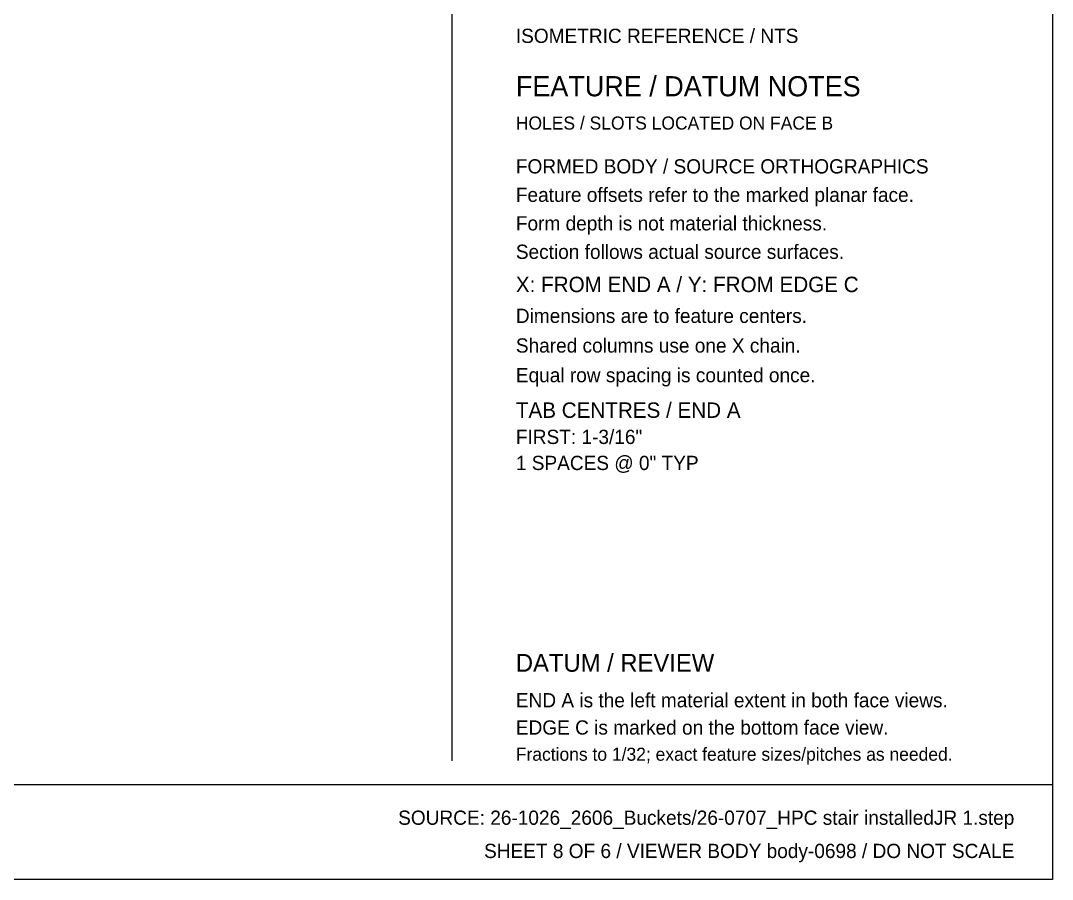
# Model space of a CAD drawing. Header units: inches. Extents: x 0.5 to 33.5, y 0.5 to 21.5.
# Drawn here: x 21.46 to 33.53, y 0.47 to 10.53 of the extents above; entities that cross this region are included whole.
import ezdxf
from ezdxf.enums import TextEntityAlignment as Align

# ---------------------------------------------------------------- set-up
doc = ezdxf.new("R2010")
doc.units = ezdxf.units.IN
doc.header["$MEASUREMENT"] = 0

msp = doc.modelspace()

# ---------------------------------------------------------------- linework, layer by layer
at = {"layer": 'OUTLINE'}
for p, q in [((33.528, 21.528), (33.528, 0.472)), ((26.5, 18.875), (26.5, 1.861)), ((0.472, 1.583), (33.528, 1.583)), ((33.528, 0.472), (0.472, 0.472))]:
    msp.add_line(p, q, dxfattribs=at)

# ---------------------------------------------------------------- texts
at = {"layer": 'ANNOTATION'}
for s, height, p in [('ISOMETRIC REFERENCE / NTS', 0.16667, (27.25, 10.264)), ('FEATURE / DATUM NOTES', 0.23611, (27.25, 9.639)), ('HOLES / SLOTS LOCATED ON FACE B', 0.15278, (27.25, 9.25)), ('FORMED BODY / SOURCE ORTHOGRAPHICS', 0.16667, (27.25, 8.736)), ('Feature offsets refer to the marked planar face.', 0.16667, (27.25, 8.403)), ('Form depth is not material thickness.', 0.16667, (27.25, 8.069)), ('Section follows actual source surfaces.', 0.16667, (27.25, 7.736)), ('X: FROM END A / Y: FROM EDGE C', 0.18056, (27.25, 7.347)), ('Dimensions are to feature centers.', 0.16667, (27.25, 6.986)), ('Shared columns use one X chain.', 0.16667, (27.25, 6.639)), ('Equal row spacing is counted once.', 0.16667, (27.25, 6.292)), ('TAB CENTRES / END A', 0.18056, (27.25, 5.875)), ('FIRST: 1-3/16"', 0.16667, (27.25, 5.569)), ('1 SPACES @ 0" TYP', 0.16667, (27.25, 5.264)), ('DATUM / REVIEW', 0.20833, (27.25, 2.903)), ('END A is the left material extent in both face views.', 0.16667, (27.25, 2.486)), ('EDGE C is marked on the bottom face view.', 0.16667, (27.25, 2.167)), ('Fractions to 1/32; exact feature sizes/pitches as needed.', 0.15278, (27.25, 1.861))]:
    msp.add_text(s, height=height, dxfattribs=at).set_placement(p)
for s, p in [('SOURCE: 26-1026_2606_Buckets/26-0707_HPC stair installedJR 1.step', (33.083, 1.111)), ('SHEET 8 OF 6 / VIEWER BODY body-0698 / DO NOT SCALE', (33.083, 0.722))]:
    msp.add_text(s, height=0.16667, dxfattribs=at).set_placement(p, align=Align.RIGHT)

doc.saveas('drawing.dxf')
